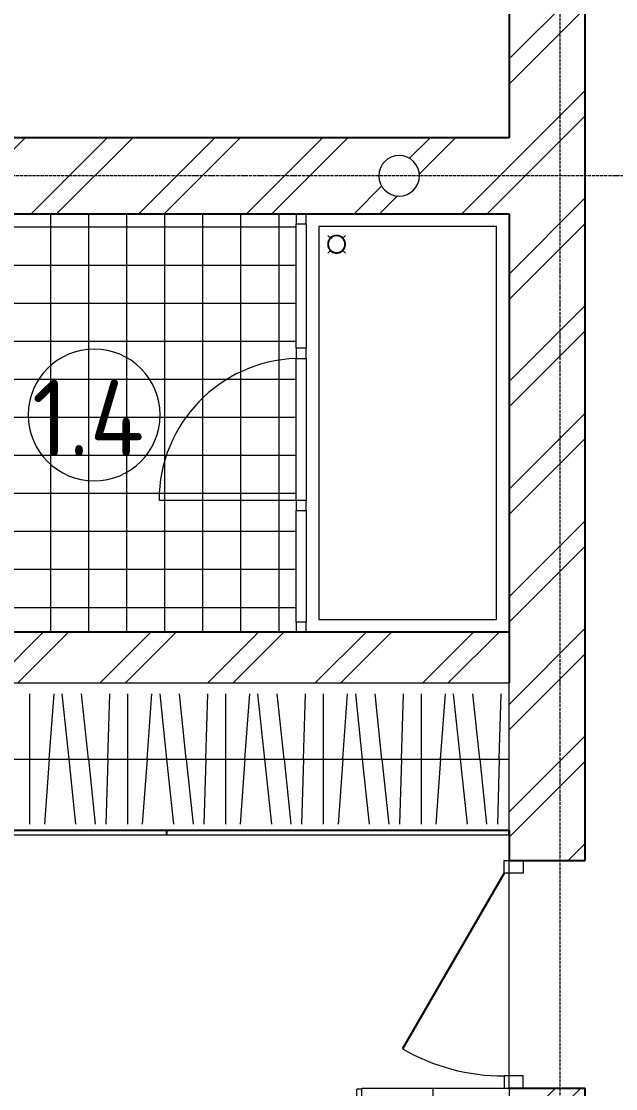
# Model space of a CAD drawing. Header units: millimetres. Extents: x -5016 to 23572, y 233981 to 377995.
# Drawn here: x 10477 to 12820, y 362700 to 366909 of the extents above; entities that cross this region are included whole.
import ezdxf

# ---------------------------------------------------------------- set-up
doc = ezdxf.new("R2010")
doc.units = ezdxf.units.MM
doc.linetypes.add('Осевая 12-2-2', pattern=[16, 12, -2, 0, -2])
for name, color, linetype, lineweight in [('A-AREA-IDEN', 8, 'Continuous', 13), ('A-DETL-GENF', 9, 'Continuous', 13), ('A-DOOR', 8, 'Continuous', 13), ('A-FLOR', 9, 'Continuous', 13), ('A-FLOR-PATT', 9, 'Continuous', 13), ('A-GLAZ-CWMG', 8, 'Continuous', 13), ('A-WALL', 8, 'Continuous', 13), ('A-WALL-PATT', 8, 'Continuous', 13), ('I-FURN', 9, 'Continuous', 13), ('P-SANR-FIXT', 9, 'Continuous', 13), ('S-COLS', 8, 'Continuous', 13), ('S-GRID', 8, 'Continuous', 13), ('АР_подложка', 8, 'Continuous', 13)]:
    doc.layers.add(name, color=color, linetype=linetype, lineweight=lineweight)
doc.styles.add('GOST Common', font='GOST_Common.ttf', dxfattribs={"height": 300})
pattern_1 = [(45, (0, 0), (-212.132, 212.132), []), (45, (0, 100), (-212.132, 212.132), [])]

# ---------------------------------------------------------------- blocks, each defined once
blk = doc.blocks.new('INT 04 Душевая кабина - INT 04 Душевая кабина-1563465-Этаж 1 - Планировка')
at = {"layer": 'P-SANR-FIXT'}
for p, q in [((300, 400), (-400, 400)), ((-400, 400), (-400, -1150)), ((300, -1150), (300, 400)), ((-354.7, 354.7), (-365, 365)), ((-305.3, 354.7), (-295, 365)), ((-354.7, 305.3), (-365, 295)), ((-305.3, 305.3), (-295, 295)), ((-400, -1150), (300, -1150))]:
    blk.add_line(p, q, dxfattribs=at)
at = {"layer": 'P-SANR-FIXT', "flags": 128}
for points in [[(-295, 330), (-295, 331.4), (-295.1, 332.8), (-295.3, 334.2), (-295.4, 335.6), (-295.7, 337), (-296, 338.3), (-296.4, 339.7), (-296.8, 341), (-297.2, 342.3), (-297.8, 343.6), (-298.3, 344.9), (-299, 346.2), (-299.6, 347.4), (-300.3, 348.6), (-301.1, 349.8), (-301.9, 350.9), (-302.8, 352), (-303.7, 353.1), (-304.6, 354.1), (-305.6, 355.1), (-306.6, 356.1), (-307.7, 357), (-308.8, 357.8), (-309.9, 358.7), (-311.1, 359.5), (-312.3, 360.2), (-313.5, 360.9), (-314.8, 361.5), (-316, 362.1), (-317.3, 362.6), (-318.6, 363.1), (-320, 363.5), (-321.3, 363.9), (-322.7, 364.2), (-324.1, 364.5), (-325.4, 364.7), (-326.8, 364.9), (-328.2, 365), (-329.6, 365), (-331, 365), (-332.4, 364.9), (-333.8, 364.8), (-335.2, 364.6), (-336.6, 364.4), (-338, 364.1), (-339.3, 363.7), (-340.7, 363.3), (-342, 362.9), (-343.3, 362.4), (-344.6, 361.8), (-345.8, 361.2), (-347.1, 360.6), (-348.3, 359.9), (-349.4, 359.1), (-350.6, 358.3), (-351.7, 357.5), (-352.8, 356.6), (-353.8, 355.6), (-354.8, 354.7), (-355.8, 353.6), (-356.7, 352.6), (-357.6, 351.5), (-358.5, 350.4), (-359.2, 349.2), (-360, 348), (-360.7, 346.8), (-361.3, 345.6), (-361.9, 344.3), (-362.5, 343), (-363, 341.7), (-363.4, 340.4), (-363.8, 339.1), (-364.1, 337.7), (-364.4, 336.3), (-364.6, 334.9), (-364.8, 333.5), (-364.9, 332.2), (-365, 330.8), (-365, 330)], [(-365, 330), (-365, 328.6), (-364.9, 327.2), (-364.7, 325.8), (-364.6, 324.4), (-364.3, 323), (-364, 321.7), (-363.6, 320.3), (-363.2, 319), (-362.8, 317.7), (-362.2, 316.4), (-361.7, 315.1), (-361, 313.8), (-360.4, 312.6), (-359.7, 311.4), (-358.9, 310.2), (-358.1, 309.1), (-357.2, 308), (-356.3, 306.9), (-355.4, 305.9), (-354.4, 304.9), (-353.4, 303.9), (-352.3, 303), (-351.2, 302.2), (-350.1, 301.3), (-348.9, 300.5), (-347.7, 299.8), (-346.5, 299.1), (-345.2, 298.5), (-344, 297.9), (-342.7, 297.4), (-341.4, 296.9), (-340, 296.5), (-338.7, 296.1), (-337.3, 295.8), (-335.9, 295.5), (-334.6, 295.3), (-333.2, 295.1), (-331.8, 295), (-330.4, 295), (-329, 295), (-327.6, 295.1), (-326.2, 295.2), (-324.8, 295.4), (-323.4, 295.6), (-322, 295.9), (-320.7, 296.3), (-319.3, 296.7), (-318, 297.1), (-316.7, 297.6), (-315.4, 298.2), (-314.2, 298.8), (-312.9, 299.4), (-311.7, 300.1), (-310.6, 300.9), (-309.4, 301.7), (-308.3, 302.5), (-307.2, 303.4), (-306.2, 304.4), (-305.2, 305.3), (-304.2, 306.4), (-303.3, 307.4), (-302.4, 308.5), (-301.5, 309.6), (-300.8, 310.8), (-300, 312), (-299.3, 313.2), (-298.7, 314.4), (-298.1, 315.7), (-297.5, 317), (-297, 318.3), (-296.6, 319.6), (-296.2, 320.9), (-295.9, 322.3), (-295.6, 323.7), (-295.4, 325.1), (-295.2, 326.5), (-295.1, 327.8), (-295, 329.2), (-295, 330)]]:
    blk.add_lwpolyline(points, dxfattribs=at)
at = {"layer": 'P-SANR-FIXT'}
for radius, start, end in [(35, 0, 180), (33, 0, 180), (35, 180, 0), (33, 180, 0)]:
    blk.add_arc((-330, 330), radius, start, end, dxfattribs=at)
blk = doc.blocks.new('Прямоугольный импост - Прямоугольный импост чёрный-1563507-Этаж 1 - Планировка')
at = {"layer": 'A-GLAZ-CWMG'}
for p, q in [((-40, -20), (-40, 20)), ((-40, 20), (0, 20)), ((0, 20), (0, -20)), ((0, -20), (-40, -20))]:
    blk.add_line(p, q, dxfattribs=at)
blk = doc.blocks.new('Прямоугольный импост - Прямоугольный импост чёрный-1563508-Этаж 1 - Планировка')
at = {"layer": 'A-GLAZ-CWMG'}
for p, q in [((0, 20), (-40, 20)), ((-40, 20), (-40, -20)), ((0, -20), (0, 20)), ((-40, -20), (0, -20))]:
    blk.add_line(p, q, dxfattribs=at)
blk = doc.blocks.new('INT 18 Шкаф - INT 18 Шкаф-1563560-Этаж 1 - Планировка')
at = {"layer": 'A-DETL-GENF'}
for p, q in [((-1311.4, 307), (-1311.4, -207)), ((-1234.3, 50), (-1215.5, 307)), ((-1184.1, 307), (-1157.1, 50)), ((-1080, 50), (-1107, 307)), ((-1002.9, 50), (-995, 307)), ((-925.7, 307), (-925.7, -207)), ((-848.6, 50), (-829.7, 307)), ((-798.4, 307), (-771.4, 50)), ((-694.3, 50), (-721.3, 307)), ((-617.1, 50), (-609.3, 307)), ((-540, 307), (-540, -207)), ((-462.9, 50), (-444, 307)), ((-412.7, 307), (-385.7, 50)), ((-308.6, 50), (-335.6, 307)), ((-231.4, 50), (-223.6, 307)), ((-154.3, 307), (-154.3, -207)), ((-77.1, 50), (-58.3, 307)), ((-27, 307), (0, 50)), ((77.1, 50), (50.1, 307)), ((154.3, 50), (162.1, 307)), ((231.4, 307), (231.4, -207)), ((308.6, 50), (327.4, 307)), ((358.7, 307), (385.7, 50)), ((462.9, 50), (435.9, 307)), ((540, 50), (547.9, 307)), ((617.1, 307), (617.1, -207)), ((694.3, 50), (713.1, 307)), ((744.4, 307), (771.4, 50)), ((848.6, 50), (821.6, 307)), ((925.7, 50), (933.6, 307)), ((1002.9, 307), (1002.9, -207)), ((1080, 50), (1098.8, 307)), ((1130.1, 307), (1157.1, 50)), ((1234.3, 50), (1207.3, 307)), ((1311.4, 50), (1319.3, 307)), ((-1350, 50), (-964.3, 50)), ((-1234.3, 50), (-1253.1, -207)), ((-1157.1, 50), (-1130.1, -207)), ((-1080, 50), (-1053, -207)), ((-1002.9, 50), (-1010.7, -207)), ((-964.3, 50), (-578.6, 50)), ((-848.6, 50), (-867.4, -207)), ((-771.4, 50), (-744.4, -207)), ((-694.3, 50), (-667.3, -207)), ((-617.1, 50), (-625, -207)), ((-578.6, 50), (-192.9, 50)), ((-462.9, 50), (-481.7, -207)), ((-385.7, 50), (-358.7, -207)), ((-308.6, 50), (-281.6, -207)), ((-231.4, 50), (-239.3, -207)), ((-192.9, 50), (192.9, 50)), ((-77.1, 50), (-96, -207)), ((0, 50), (27, -207)), ((77.1, 50), (104.1, -207)), ((154.3, 50), (146.4, -207)), ((192.9, 50), (578.6, 50)), ((308.6, 50), (289.7, -207)), ((385.7, 50), (412.7, -207)), ((462.9, 50), (489.9, -207)), ((540, 50), (532.1, -207)), ((578.6, 50), (964.3, 50)), ((694.3, 50), (675.5, -207)), ((771.4, 50), (798.4, -207)), ((848.6, 50), (875.6, -207)), ((925.7, 50), (917.9, -207)), ((964.3, 50), (1350, 50)), ((1080, 50), (1061.2, -207)), ((1157.1, 50), (1184.1, -207)), ((1234.3, 50), (1261.3, -207)), ((1311.4, 50), (1303.6, -207))]:
    blk.add_line(p, q, dxfattribs=at)
at = {"layer": 'I-FURN'}
for p, q in [((-1350, 350), (1350, 350)), ((-1350, 350), (-1350, -230)), ((1350, -230), (1350, 350)), ((1350, -230), (-1350, -230)), ((-1348.5, -232), (-0.8, -232)), ((-1348.5, -232), (-1348.5, -250)), ((-0.8, -250), (-1348.5, -250)), ((-0.8, -250), (-0.8, -232)), ((0.8, -232), (1348.5, -232)), ((0.8, -232), (0.8, -250)), ((1348.5, -250), (0.8, -250)), ((1348.5, -250), (1348.5, -232))]:
    blk.add_line(p, q, dxfattribs=at)
blk = doc.blocks.new('INT 18 Шкаф - INT 18 Шкаф-1563638-Этаж 1 - Планировка')
at = {"layer": 'A-DETL-GENF'}
for p, q in [((-1208.3, -307), (-1208.3, 207)), ((-1125, -50), (-1143.8, 207)), ((-1041.7, -50), (-1014.7, 207)), ((-958.3, -50), (-931.3, 207)), ((-875, -50), (-882.9, 207)), ((-791.7, -307), (-791.7, 207)), ((-708.3, -50), (-727.2, 207)), ((-625, -50), (-598, 207)), ((-541.7, -50), (-514.7, 207)), ((-458.3, -50), (-466.2, 207)), ((-375, -307), (-375, 207)), ((-291.7, -50), (-310.5, 207)), ((-208.3, -50), (-181.3, 207)), ((-125, -50), (-98, 207)), ((-41.7, -50), (-49.5, 207)), ((41.7, -307), (41.7, 207)), ((125, -50), (106.2, 207)), ((208.3, -50), (235.3, 207)), ((291.7, -50), (318.7, 207)), ((375, -50), (367.1, 207)), ((458.3, -307), (458.3, 207)), ((541.7, -50), (522.8, 207)), ((625, -50), (652, 207)), ((708.3, -50), (735.3, 207)), ((791.7, -50), (783.8, 207)), ((875, -307), (875, 207)), ((958.3, -50), (939.5, 207)), ((1041.7, -50), (1068.7, 207)), ((1125, -50), (1152, 207)), ((1208.3, -50), (1200.5, 207)), ((-1250, -50), (-833.3, -50)), ((-1125, -50), (-1106.2, -307)), ((-1068.7, -307), (-1041.7, -50)), ((-958.3, -50), (-985.3, -307)), ((-875, -50), (-867.1, -307)), ((-833.3, -50), (-416.7, -50)), ((-708.3, -50), (-689.5, -307)), ((-652, -307), (-625, -50)), ((-541.7, -50), (-568.7, -307)), ((-458.3, -50), (-450.5, -307)), ((-416.7, -50), (0, -50)), ((-291.7, -50), (-272.8, -307)), ((-235.3, -307), (-208.3, -50)), ((-125, -50), (-152, -307)), ((-41.7, -50), (-33.8, -307)), ((0, -50), (416.7, -50)), ((125, -50), (143.8, -307)), ((181.3, -307), (208.3, -50)), ((291.7, -50), (264.7, -307)), ((375, -50), (382.9, -307)), ((416.7, -50), (833.3, -50)), ((541.7, -50), (560.5, -307)), ((598, -307), (625, -50)), ((708.3, -50), (681.3, -307)), ((791.7, -50), (799.5, -307)), ((833.3, -50), (1250, -50)), ((958.3, -50), (977.2, -307)), ((1014.7, -307), (1041.7, -50)), ((1125, -50), (1098, -307)), ((1208.3, -50), (1216.2, -307))]:
    blk.add_line(p, q, dxfattribs=at)
at = {"layer": 'I-FURN'}
for p, q in [((-1250, 230), (-1250, -350)), ((-1250, 230), (1250, 230)), ((-1248.5, 250), (-0.8, 250)), ((-1248.5, 250), (-1248.5, 232)), ((-0.8, 232), (-1248.5, 232)), ((-0.8, 232), (-0.8, 250)), ((0.8, 250), (1248.5, 250)), ((0.8, 250), (0.8, 232)), ((1248.5, 232), (0.8, 232)), ((1248.5, 232), (1248.5, 250)), ((1250, -350), (1250, 230)), ((1250, -350), (-1250, -350))]:
    blk.add_line(p, q, dxfattribs=at)
blk = doc.blocks.new('Прямоугольный импост - Прямоугольный импост чёрный-1563676-Этаж 1 - Планировка')
at = {"layer": 'A-GLAZ-CWMG'}
for p, q in [((13728.2, 9652.6), (13768.2, 9652.6)), ((13728.2, 9212.6), (13728.2, 9652.6)), ((13768.2, 9652.6), (13768.2, 9212.6)), ((13768.2, 9212.6), (13728.2, 9212.6))]:
    blk.add_line(p, q, dxfattribs=at)
blk = doc.blocks.new('INT 19 Дверь межкомнатная одностворчатая - 900 х 2370 _800_ Глухое Л-НАР-V1-Этаж 1 - Планировка')
at = {"layer": 'A-DOOR', "lineweight": 25}
blk.add_line((400, 170), (-292.8, 570), dxfattribs=at)
at = {"layer": 'A-DOOR'}
for p, q in [((-400, 170), (-450, 170)), ((-400, 95), (-400, 170)), ((400, 95), (400, 170)), ((400, 170), (450, 170)), ((450, 170), (450, 95)), ((-450, 150), (-450, 95)), ((-450, 95), (-400, 95)), ((450, 95), (400, 95))]:
    blk.add_line(p, q, dxfattribs=at)
blk.add_arc((400, 170), 800, 150, 180, dxfattribs=at)
blk = doc.blocks.new('Прямоугольный импост - Прямоугольный импост чёрный-1565361-Этаж 1 - Планировка')
at = {"layer": 'A-GLAZ-CWMG'}
for p, q in [((13728.2, 10252.6), (13768.2, 10252.6)), ((13728.2, 9692.6), (13728.2, 10252.6)), ((13768.2, 10252.6), (13768.2, 9692.6)), ((13768.2, 9692.6), (13728.2, 9692.6))]:
    blk.add_line(p, q, dxfattribs=at)
blk = doc.blocks.new('Прямоугольный импост - Прямоугольный импост чёрный-1565330-Этаж 1 - Планировка')
at = {"layer": 'A-GLAZ-CWMG'}
for p, q in [((-20, -20), (-20, 20)), ((-20, 20), (20, 20)), ((20, 20), (20, -20)), ((20, -20), (-20, -20))]:
    blk.add_line(p, q, dxfattribs=at)
blk = doc.blocks.new('Дверь-Витраж-Одинарная-Остекление - Дверь-Витраж-Одинарная-Остекление-1565363-Этаж 1 - Планировка')
at = {"layer": 'A-DOOR'}
blk.add_line((280, -20), (280, -560), dxfattribs=at)
blk.add_arc((280, 0), 560, 182.0567, 270, dxfattribs=at)
blk = doc.blocks.new('Прямоугольный импост - Прямоугольный импост чёрный-1565364-Этаж 1 - Планировка')
at = {"layer": 'A-GLAZ-CWMG'}
for p, q in [((13728.2, 10782.6), (13768.2, 10782.6)), ((13728.2, 10292.6), (13728.2, 10782.6)), ((13768.2, 10782.6), (13768.2, 10292.6)), ((13768.2, 10292.6), (13728.2, 10292.6))]:
    blk.add_line(p, q, dxfattribs=at)
blk = doc.blocks.new('Колонна ЖБМ - Круг - D 160-1632766-Этаж 1 - Планировка')
at = {"layer": 'S-COLS'}
for start, end in [(360, 180), (180, 360)]:
    blk.add_arc((0, 0), 80, start, end, dxfattribs=at)
blk = doc.blocks.new('INT Марка помещения - Номер помещения _ Площадь _ Имя-1615504-Этаж 1 - Планировка')
at = {"layer": 'A-AREA-IDEN'}
for start, end in [(360, 180), (180, 360)]:
    blk.add_arc((0, 0), 2.6, start, end, dxfattribs=at)
blk = doc.blocks.new('АР_k2plan1')
at = {"layer": 'A-FLOR-PATT', "true_color": 0xc0c0c0}
h = blk.add_hatch(dxfattribs=at)
h.set_pattern_fill('FP_4', color=9, style=0, pattern_type=2)
h.set_pattern_definition([(0, (13143.2, 9997.64), (0, 150), []), (90, (13143.2, 9997.64), (-150, 9e-15), [])])
h.paths.add_polyline_path([(13728.2, 9172.6), (13728.2, 10822.6), (12497.2, 10822.6), (12497.2, 10818.6), (12490.8, 10818.6), (12490.8, 10816.6), (12498.2, 10816.6), (12498.2, 10798.6), (12438.2, 10798.6), (12439.2, 10816.6), (12445.5, 10816.6), (12445.5, 10818.6), (12439.2, 10818.6), (12439.2, 10822.6), (12397.2, 10822.6), (12396.7, 10818.6), (12383.2, 10818.6), (12383.2, 10722.6), (12396.7, 10722.6), (12396.7, 10719.5), (12414.4, 10717.3), (12455.5, 10702.9), (12493.3, 10679.2), (12524.8, 10647.7), (12550, 10605.6), (12563.5, 10565.7), (12568.2, 10521.6), (12563.2, 10477.4), (12548.5, 10435.3), (12524.8, 10397.6), (12493.3, 10366.1), (12451.2, 10340.8), (12411.3, 10327.4), (12367.2, 10322.6), (12322.9, 10327.6), (12280.9, 10342.4), (12243.1, 10366.1), (12211.6, 10397.6), (12186.4, 10439.6), (12172.9, 10479.6), (12168.2, 10523.6), (12173.2, 10567.9), (12187.9, 10610), (12211.6, 10647.7), (12243.1, 10679.2), (12285.2, 10704.5), (12325.1, 10717.9), (12339.7, 10719.5), (12339.7, 10722.6), (12353.2, 10722.6), (12353.2, 10818.6), (12339.2, 10818.6), (12339.2, 10822.6), (11868.2, 10822.6), (11868.2, 10272.6), (11568.2, 10272.6), (11568.2, 9572.6), (11868.2, 9572.6), (11868.2, 9172.6), (12118.2, 9172.6), (12118.2, 9177.6), (12133.2, 9177.6), (12133.2, 9292.6), (12118.2, 9292.6), (12118.2, 9332.6), (12348.2, 9332.6), (12348.2, 9342.6), (12343.2, 9342.6), (12343.2, 9372.6), (12188.2, 9372.6), (12188.7, 9677.6), (12193.5, 9715.3), (12196.2, 9724.7), (12205.8, 9749), (12216, 9767.9), (12232.1, 9789.3), (12240.9, 9799.9), (12267.6, 9821.2), (12284.3, 9831.5), (12305.1, 9840.7), (12325.5, 9847.2), (12345.8, 9850.7), (12368.2, 9852.6), (12401.8, 9848.9), (12414.8, 9846.5), (12445.4, 9834.5), (12461.6, 9826.2), (12484.9, 9809.1), (12500.1, 9794.4), (12513.2, 9778.3), (12526.3, 9757.7), (12535.5, 9737), (12543.5, 9712.5), (12545, 9704.4), (12548.2, 9672.6), (12548.2, 9372.6), (12393.2, 9372.6), (12392.3, 9342.6), (12388.2, 9342.6), (12388.2, 9332.6), (12618.2, 9332.6), (12618.2, 9292.6), (12603.2, 9292.6), (12603.2, 9177.6), (12618.2, 9177.6), (12618.2, 9172.6), (13046.2, 9172.6)])
h.paths.add_polyline_path([(12324.1, 9172.6), (12578.2, 9172.6), (12578.2, 9177.6), (12593.2, 9177.6), (12593.2, 9292.6), (12578.2, 9292.6), (12578.2, 9252.6), (12158.2, 9252.6), (12158.2, 9292.6), (12143.2, 9292.6), (12143.2, 9177.6), (12158.2, 9177.6), (12158.2, 9172.6)])
h.paths.add_polyline_path([(12198.3, 9728.7), (12201.2, 9738.5), (12199.1, 9731.5)])
at = {"layer": 'A-WALL-PATT', "lineweight": 9}
h = blk.add_hatch(dxfattribs=at)
h.set_pattern_fill('FP_1', color=256, style=0, pattern_type=2)
h.set_pattern_definition(pattern_1)
h.paths.add_polyline_path([(14768.2, 6122.6), (14868.2, 6122.6), (14868.2, 7372.6), (14568.2, 7372.6), (14568.2, 6122.6)])
h.paths.add_polyline_path([(14568.2, 8272.6), (14868.2, 8272.6), (14868.2, 13947.6), (14568.2, 13947.6), (14568.2, 8392.6)])
h.paths.add_polyline_path([(14718.2, 13192.6), (14687.6, 13198.7), (14661.6, 13216.1), (14644.3, 13242), (14638.2, 13272.6), (14644.3, 13303.3), (14661.6, 13329.2), (14687.6, 13346.6), (14718.2, 13352.6), (14748.8, 13346.6), (14774.8, 13329.2), (14792.1, 13303.3), (14798.2, 13272.6), (14792.1, 13242), (14774.8, 13216.1), (14748.8, 13198.7)])
h.paths.add_polyline_path([(14568.2, 15447.6), (14868.2, 15447.6), (14868.2, 18272.6), (14568.2, 18272.6), (14568.2, 15872.6)])
h = blk.add_hatch(dxfattribs=at)
h.set_pattern_fill('FP_1', color=256, style=0, pattern_type=2)
h.set_pattern_definition(pattern_1)
h.paths.add_polyline_path([(14568.2, 10822.6), (14568.2, 11122.6), (10718.2, 11122.6), (10718.2, 10822.6), (14191.3, 10822.6)])
h.paths.add_polyline_path([(9048.2, 10822.6), (9218.2, 10822.6), (9218.2, 11122.6), (7268.2, 11122.6), (7268.2, 10822.6), (8368.2, 10822.6)])
h.paths.add_polyline_path([(6368.2, 10822.6), (6368.2, 11122.6), (2368.2, 11122.6), (2368.2, 10822.6), (5103.5, 10822.6)])
h.paths.add_polyline_path([(14134.7, 10892.6), (14104.1, 10898.7), (14078.2, 10916.1), (14060.8, 10942), (14054.7, 10972.6), (14060.8, 11003.3), (14078.2, 11029.2), (14104.1, 11046.6), (14134.7, 11052.6), (14165.3, 11046.6), (14191.3, 11029.2), (14208.6, 11003.3), (14214.7, 10972.6), (14208.6, 10942), (14191.3, 10916.1), (14165.3, 10898.7)])
h = blk.add_hatch(dxfattribs=at)
h.set_pattern_fill('FP_1', color=256, style=0, pattern_type=2)
h.set_pattern_definition(pattern_1)
h.paths.add_polyline_path([(14568.2, 8972.6), (14568.2, 9172.6), (11868.2, 9172.6), (11868.2, 8972.6), (13768.2, 8972.6)])
at = {"layer": 'A-FLOR'}
blk.add_line((14568.2, 7372.6), (14568.2, 8272.6), dxfattribs=at)
at = {"layer": 'A-WALL', "lineweight": 25}
for p, q in [((14568.2, 13947.6), (14568.2, 11122.6)), ((14868.2, 8272.6), (14868.2, 13422.6)), ((14568.2, 11122.6), (11868.2, 11122.6)), ((11868.2, 10822.6), (14568.2, 10822.6)), ((14568.2, 10822.6), (14568.2, 8972.6)), ((14568.2, 9172.6), (11868.2, 9172.6)), ((14568.2, 8392.6), (14568.2, 8272.6)), ((14568.2, 8272.6), (14868.2, 8272.6)), ((14868.2, 7372.6), (14568.2, 7372.6)), ((14868.2, 5972.6), (14868.2, 7372.6))]:
    blk.add_line(p, q, dxfattribs=at)
at = {"layer": 'S-GRID', "color": 251, "linetype": 'Осевая 12-2-2', "true_color": 0x646464}
for p, q in [((14768.2, 22574.8), (14768.2, -3239.2)), ((23375.6, 10972.6), (-1176.1, 10972.6))]:
    blk.add_line(p, q, dxfattribs=at)
at = {"layer": 'A-AREA-IDEN', "xscale": 99.99999999999993, "yscale": 99.99999999999993, "zscale": 99.99999999999993}
blk.add_blockref('INT Марка помещения - Номер помещения _ Площадь _ Имя-1615504-Этаж 1 - Планировка', (12932.7, 10029.4), dxfattribs=at)
at = {"layer": 'A-DOOR', "rotation": 269.9999999999999}
blk.add_blockref('Дверь-Витраж-Одинарная-Остекление - Дверь-Витраж-Одинарная-Остекление-1565363-Этаж 1 - Планировка', (13748.2, 9972.6), dxfattribs=at)
at = {"layer": 'A-DOOR', "lineweight": 25, "rotation": 89.99999999999993}
blk.add_blockref('INT 19 Дверь межкомнатная одностворчатая - 900 х 2370 _800_ Глухое Л-НАР-V1-Этаж 1 - Планировка', (14718.2, 7822.6), dxfattribs=at)
at = {"layer": 'A-GLAZ-CWMG', "rotation": 89.99999999999991}
blk.add_blockref('Прямоугольный импост - Прямоугольный импост чёрный-1563508-Этаж 1 - Планировка', (13748.2, 10822.6), dxfattribs=at)
at = {"layer": 'A-GLAZ-CWMG'}
for name in ['Прямоугольный импост - Прямоугольный импост чёрный-1565364-Этаж 1 - Планировка', 'Прямоугольный импост - Прямоугольный импост чёрный-1565361-Этаж 1 - Планировка', 'Прямоугольный импост - Прямоугольный импост чёрный-1563676-Этаж 1 - Планировка']:
    blk.add_blockref(name, (0, 0), dxfattribs=at)
at = {"layer": 'A-GLAZ-CWMG', "extrusion": (0, 0, -1), "rotation": 270.0000000000001}
for name, p in [('Прямоугольный импост - Прямоугольный импост чёрный-1565330-Этаж 1 - Планировка', (-13748.2, 10272.6)), ('Прямоугольный импост - Прямоугольный импост чёрный-1565330-Этаж 1 - Планировка', (-13748.2, 9672.6)), ('Прямоугольный импост - Прямоугольный импост чёрный-1563507-Этаж 1 - Планировка', (-13748.2, 9172.6))]:
    blk.add_blockref(name, p, dxfattribs=at)
at = {"layer": 'I-FURN'}
blk.add_blockref('INT 18 Шкаф - INT 18 Шкаф-1563560-Этаж 1 - Планировка', (13218.2, 8622.6), dxfattribs=at)
at = {"layer": 'I-FURN', "rotation": 90.0000000000005}
blk.add_blockref('INT 18 Шкаф - INT 18 Шкаф-1563638-Этаж 1 - Планировка', (14218.2, 6122.6), dxfattribs=at)
at = {"layer": 'P-SANR-FIXT'}
blk.add_blockref('INT 04 Душевая кабина - INT 04 Душевая кабина-1563465-Этаж 1 - Планировка', (14218.2, 10372.6), dxfattribs=at)
at = {"layer": 'S-COLS'}
blk.add_blockref('Колонна ЖБМ - Круг - D 160-1632766-Этаж 1 - Планировка', (14134.7, 10972.6), dxfattribs=at)
at = {"layer": 'A-AREA-IDEN', "insert": (12687.3, 10168.2), "char_height": 300, "width": 601.266, "attachment_point": 1, "style": 'GOST Common'}
blk.add_mtext('1.4', dxfattribs=at)

msp = doc.modelspace()

# ---------------------------------------------------------------- block references
at = {"layer": 'АР_подложка'}
msp.add_blockref('АР_k2plan1', (-2168, 355327), dxfattribs=at)

doc.saveas('drawing.dxf')
